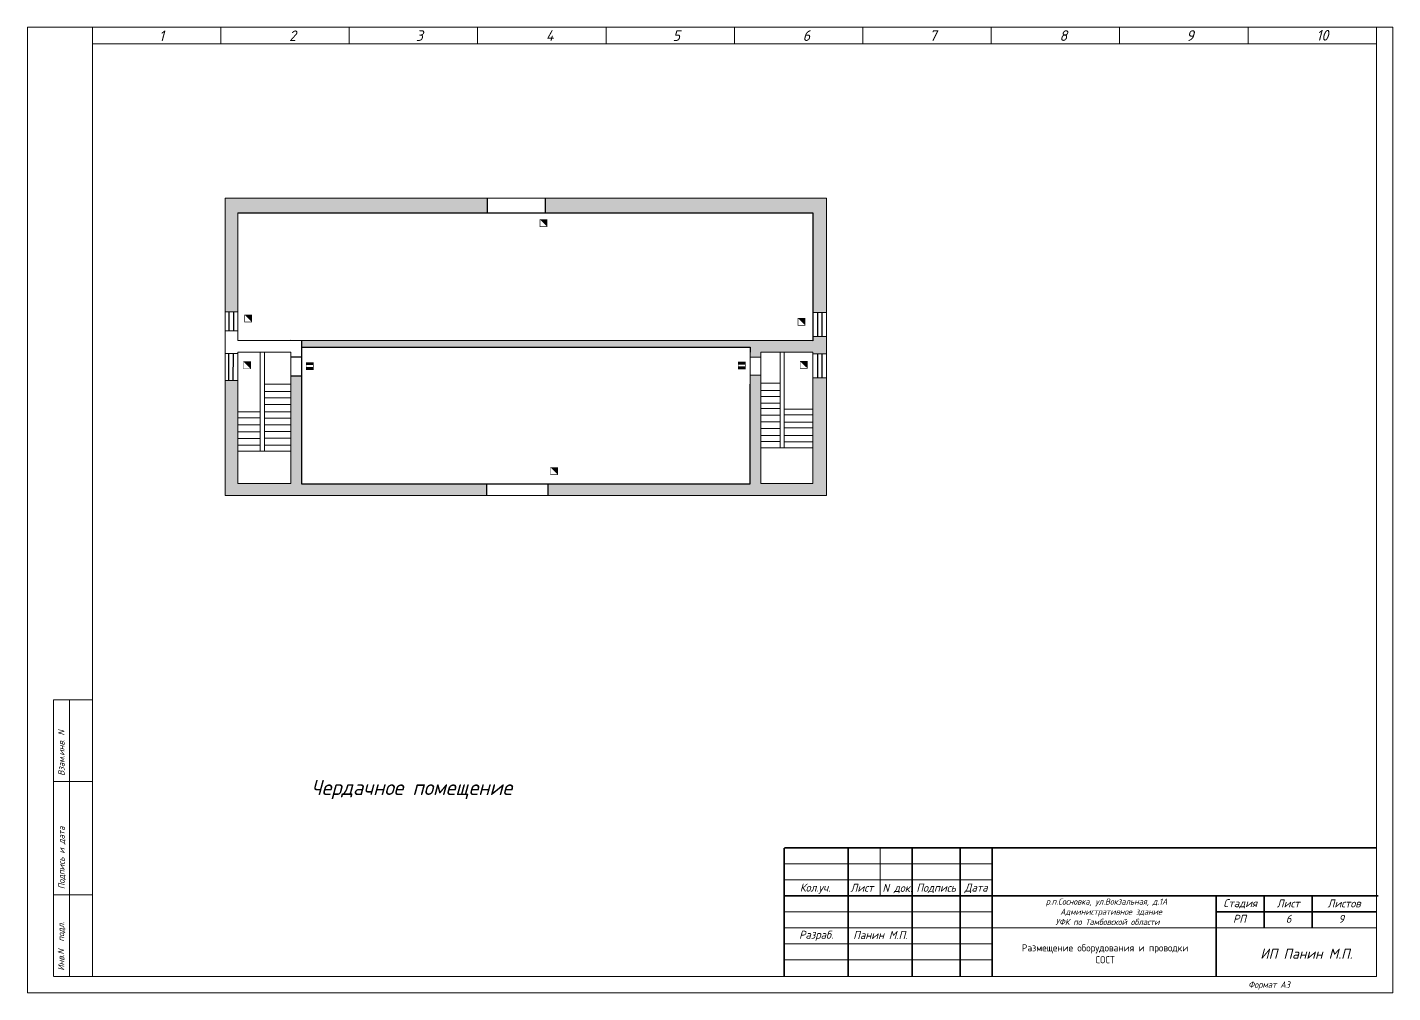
# Model space of a CAD drawing. Header units: inches. Extents: x 859 to 2956, y 393 to 1752.
# Drawn here: x 2819.7 to 2954.1, y 1049.6 to 1144.7 of the extents above; entities that cross this region are included whole.
import ezdxf

# ---------------------------------------------------------------- set-up
doc = ezdxf.new("R2010")
doc.units = ezdxf.units.IN
doc.header["$MEASUREMENT"] = 0
doc.linetypes.add('Caddy_Solid', pattern=[0])
doc.layers.get('0').transparency = 0.7
for name, color, linetype in [('BLK_12_THHN', 9, 'Continuous'), ('DESC', 7, 'Continuous'), ('LINK', 9, 'Continuous')]:
    doc.layers.add(name, color=color, linetype=linetype)
doc.styles.get("Standard").update_dxf_attribs({"font": 'GOST_Common Italic_0.ttf'})

# ---------------------------------------------------------------- blocks, each defined once
blk = doc.blocks.new('Звуковой')
blk.add_lwpolyline([(0.1, 2.9, 0, 4, 0), (1.5, 1.51, 4, 4, 0)], format="xyseb")
at = {"const_width": 0.2}
blk.add_lwpolyline([(0, 0), (0, 3), (3, 3), (3, 0)], close=True, dxfattribs=at)

msp = doc.modelspace()

# ---------------------------------------------------------------- hatches: boundary and pattern name
at = {"layer": 'DESC', "lineweight": 15}
h = msp.add_hatch(color=0, dxfattribs=at)
h.dxf.hatch_style = 1
h.paths.add_polyline_path([(2847.17, 1111.22), (2847.17, 1110.96), (2847.87, 1110.96), (2847.87, 1111.22)])
h.paths.add_polyline_path([(2847.87, 1111.41), (2847.87, 1111.67), (2847.17, 1111.67), (2847.17, 1111.41)])
h = msp.add_hatch(color=0, dxfattribs=at)
h.dxf.hatch_style = 1
h.paths.add_polyline_path([(2889.68, 1111.27), (2889.68, 1111), (2890.39, 1111), (2890.39, 1111.27)])
h.paths.add_polyline_path([(2890.39, 1111.45), (2890.39, 1111.71), (2889.68, 1111.71), (2889.68, 1111.45)])
at = {"layer": 'LINK'}
h = msp.add_hatch(color=0, dxfattribs=at)
h.dxf.hatch_style = 1
h.paths.add_polyline_path([(2865.02, 1127.84), (2839.18, 1127.84), (2839.18, 1116.65), (2840.45, 1116.65), (2840.45, 1126.4), (2865.02, 1126.4)])
h.paths.add_polyline_path([(2898.39, 1127.84), (2870.73, 1127.84), (2870.73, 1126.4), (2897.03, 1126.4), (2897.03, 1116.57), (2898.39, 1116.57)])
h.paths.add_polyline_path([(2898.39, 1114.22), (2897.03, 1114.22), (2897.03, 1113.79), (2846.71, 1113.83), (2846.71, 1113.16), (2890.86, 1113.16), (2890.86, 1112.69), (2890.86, 1112.18), (2891.93, 1112.18), (2891.93, 1112.69), (2897.03, 1112.69), (2897.03, 1112.51), (2898.39, 1112.51)])
h.paths.add_polyline_path([(2891.93, 1110.43), (2890.86, 1110.43), (2890.86, 1109.54), (2890.86, 1099.73), (2870.94, 1099.73), (2870.94, 1098.57), (2898.39, 1098.57), (2898.39, 1110.16), (2897.03, 1110.16), (2897.03, 1099.76), (2891.93, 1099.76)])
h.paths.add_polyline_path([(2840.45, 1109.88), (2839.18, 1109.88), (2839.18, 1098.57), (2864.92, 1098.57), (2864.92, 1099.73), (2846.71, 1099.73), (2846.71, 1110.31), (2845.65, 1110.31), (2845.65, 1099.76), (2840.45, 1099.76)])

# ---------------------------------------------------------------- linework, layer by layer
at = {"layer": 'BLK_12_THHN', "color": 0, "lineweight": 15}
for p, q in [((2839.18, 1127.84), (2898.39, 1127.84)), ((2839.18, 1098.57), (2839.18, 1127.84)), ((2898.39, 1127.84), (2898.39, 1098.57)), ((2840.45, 1113.83), (2840.45, 1126.4)), ((2839.18, 1116.65), (2840.45, 1116.65)), ((2897.03, 1116.57), (2898.39, 1116.57)), ((2839.18, 1114.78), (2840.45, 1114.78)), ((2897.03, 1114.22), (2898.39, 1114.22)), ((2845.65, 1113.83), (2840.45, 1113.83)), ((2839.18, 1112.56), (2840.45, 1112.56)), ((2842.64, 1112.69), (2842.64, 1102.93)), ((2843.05, 1112.69), (2843.05, 1102.93)), ((2890.86, 1112.69), (2890.86, 1109.54)), ((2890.86, 1112.18), (2891.93, 1112.18)), ((2893.83, 1112.69), (2893.83, 1103.26)), ((2894.21, 1112.69), (2894.21, 1103.26)), ((2897.03, 1112.51), (2898.39, 1112.51)), ((2890.86, 1110.43), (2891.93, 1110.43)), ((2897.03, 1110.16), (2898.39, 1110.16)), ((2839.18, 1109.88), (2840.45, 1109.88)), ((2843.05, 1109.54), (2845.65, 1109.54)), ((2843.05, 1108.81), (2845.65, 1108.81)), ((2891.93, 1109.62), (2893.83, 1109.62)), ((2891.93, 1108.9), (2893.83, 1108.9)), ((2843.05, 1108.18), (2845.65, 1108.18)), ((2843.05, 1107.53), (2845.65, 1107.53)), ((2891.93, 1108.32), (2893.83, 1108.32)), ((2891.93, 1107.67), (2893.83, 1107.67)), ((2840.45, 1106.82), (2842.64, 1106.82)), ((2840.45, 1106.22), (2842.64, 1106.22)), ((2843.05, 1106.82), (2845.65, 1106.82)), ((2843.05, 1106.19), (2845.65, 1106.19)), ((2891.93, 1107.12), (2893.83, 1107.12)), ((2891.93, 1106.47), (2893.83, 1106.47)), ((2894.21, 1107.06), (2897.03, 1107.06)), ((2894.21, 1106.51), (2897.03, 1106.51)), ((2840.45, 1105.54), (2842.64, 1105.54)), ((2840.45, 1104.85), (2842.64, 1104.85)), ((2843.05, 1105.52), (2845.65, 1105.52)), ((2843.05, 1104.87), (2845.65, 1104.87)), ((2891.93, 1105.83), (2893.83, 1105.83)), ((2891.93, 1105.18), (2893.83, 1105.18)), ((2894.21, 1105.79), (2897.03, 1105.79)), ((2894.21, 1105.24), (2897.03, 1105.24)), ((2840.45, 1104.18), (2842.64, 1104.18)), ((2840.45, 1103.51), (2842.64, 1103.51)), ((2843.05, 1104.2), (2845.65, 1104.2)), ((2843.05, 1103.51), (2845.65, 1103.51)), ((2891.93, 1104.49), (2893.83, 1104.49)), ((2891.93, 1103.88), (2893.83, 1103.88)), ((2894.21, 1104.49), (2897.03, 1104.49)), ((2894.21, 1103.84), (2897.03, 1103.84)), ((2840.45, 1102.93), (2845.65, 1102.93)), ((2891.93, 1103.26), (2897.03, 1103.26)), ((2898.39, 1098.57), (2839.18, 1098.57))]:
    msp.add_line(p, q, dxfattribs=at)
for points in [[(2840.45, 1112.69), (2845.65, 1112.69), (2845.65, 1099.76), (2840.45, 1099.76)], [(2897.03, 1112.69), (2891.93, 1112.69), (2891.93, 1099.76), (2897.03, 1099.76)]]:
    msp.add_lwpolyline(points, close=True, dxfattribs=at)
at = {"layer": 'DESC', "linetype": 'Caddy_Solid', "lineweight": 15}
for p, q in [((2826.12, 1143.06), (2826.12, 1144.66)), ((2838.76, 1143.06), (2838.76, 1144.66)), ((2851.4, 1143.06), (2851.4, 1144.66)), ((2864.04, 1143.06), (2864.04, 1144.66)), ((2876.68, 1143.06), (2876.68, 1144.66)), ((2889.32, 1143.06), (2889.32, 1144.66)), ((2901.96, 1143.06), (2901.96, 1144.66)), ((2914.6, 1143.06), (2914.6, 1144.66)), ((2927.24, 1143.06), (2927.24, 1144.66)), ((2939.88, 1143.06), (2939.88, 1144.66)), ((2952.52, 1143.06), (2952.52, 1144.66)), ((2826.12, 1143.04), (2952.52, 1143.04)), ((2826.12, 1143.04), (2826.12, 1051.22)), ((2952.52, 1143.04), (2952.52, 1051.22)), ((2822.28, 1051.24), (2822.28, 1078.44)), ((2822.28, 1078.44), (2826.12, 1078.44)), ((2823.88, 1078.44), (2823.88, 1051.24)), ((2822.28, 1070.42), (2826.12, 1070.42)), ((2822.28, 1059.24), (2826.12, 1059.24)), ((2952.52, 1051.22), (2822.28, 1051.22))]:
    msp.add_line(p, q, dxfattribs=at)
at = {"layer": 'DESC', "color": 0, "lineweight": 15}
for p, q in [((2903.67, 1063.88), (2903.67, 1059.16)), ((2894.22, 1062.31), (2914.7, 1062.31)), ((2894.22, 1060.73), (2914.7, 1060.73)), ((2894.22, 1057.58), (2914.7, 1057.58)), ((2894.22, 1056.01), (2914.7, 1056.01)), ((2914.7, 1056.01), (2952.5, 1056.01)), ((2894.22, 1054.43), (2914.7, 1054.43)), ((2894.22, 1052.86), (2914.7, 1052.86))]:
    msp.add_line(p, q, dxfattribs=at)
at = {"layer": 'DESC', "lineweight": 15}
msp.add_lwpolyline([(2819.72, 1049.62), (2954.12, 1049.62), (2954.12, 1144.66), (2819.72, 1144.66)], close=True, dxfattribs=at)
at = {"layer": 'DESC', "color": 0, "lineweight": 15}
for points, const_width in [([(2847.17, 1111.67), (2847.87, 1111.67), (2847.87, 1110.96), (2847.17, 1110.96), (2847.17, 1111.67)], 0.047), ([(2889.68, 1111.71), (2890.39, 1111.71), (2890.39, 1111), (2889.68, 1111), (2889.68, 1111.71)], 0.047), ([(2894.22, 1063.88), (2952.5, 1063.88)], 0.158), ([(2894.22, 1063.88), (2894.22, 1051.28)], 0.158), ([(2900.52, 1063.88), (2900.52, 1051.22)], 0.158), ([(2906.82, 1063.88), (2906.82, 1051.28)], 0.158), ([(2911.55, 1063.88), (2911.55, 1051.28)], 0.158), ([(2914.7, 1063.88), (2914.7, 1051.28)], 0.158), ([(2894.22, 1059.16), (2952.5, 1059.16)], 0.158), ([(2894.43, 1059.16), (2952.71, 1059.16)], 0.158), ([(2936.75, 1051.22), (2936.75, 1059.16)], 0.158), ([(2941.47, 1056.01), (2941.47, 1059.16)], 0.158), ([(2946.2, 1056.01), (2946.2, 1059.16)], 0.158), ([(2936.75, 1057.58), (2952.5, 1057.58)], 0.158)]:
    msp.add_lwpolyline(points, dxfattribs=dict(at, const_width=const_width))
at = {"layer": 'LINK', "color": 0}
for p, q in [((2865.02, 1126.4), (2865.02, 1127.84)), ((2870.73, 1126.4), (2870.73, 1127.84)), ((2840.45, 1126.4), (2897.03, 1126.4)), ((2897.03, 1126.4), (2897.03, 1114.22)), ((2839.54, 1116.65), (2839.54, 1114.78)), ((2840.02, 1116.65), (2840.02, 1114.78)), ((2897.49, 1116.57), (2897.49, 1114.22)), ((2897.94, 1116.57), (2897.94, 1114.22)), ((2897.03, 1114.22), (2897.03, 1113.79)), ((2897.03, 1113.79), (2845.65, 1113.83)), ((2846.71, 1113.83), (2846.71, 1099.73)), ((2846.71, 1113.16), (2890.86, 1113.16)), ((2890.86, 1113.16), (2890.86, 1112.69)), ((2839.51, 1112.56), (2839.51, 1109.88)), ((2839.97, 1112.56), (2839.95, 1109.88)), ((2846.71, 1112.18), (2845.65, 1112.18)), ((2897.49, 1112.51), (2897.49, 1110.16)), ((2897.94, 1112.51), (2897.94, 1110.16)), ((2846.71, 1110.31), (2845.65, 1110.31)), ((2890.86, 1099.73), (2890.86, 1109.54)), ((2846.71, 1099.73), (2890.86, 1099.73)), ((2864.92, 1099.73), (2864.92, 1098.57)), ((2870.94, 1099.73), (2870.94, 1098.57))]:
    msp.add_line(p, q, dxfattribs=at)

# ---------------------------------------------------------------- block references
at = {"layer": 'DESC', "color": 0, "xscale": 0.2351986559999729, "yscale": 0.2351986559999729, "zscale": 0.2351986559999729, "rotation": 270}
for p in [(2870.18, 1125.74), (2841.11, 1116.36), (2895.58, 1116.03), (2840.99, 1111.75), (2895.79, 1111.79), (2871.21, 1101.33)]:
    msp.add_blockref('Звуковой', p, dxfattribs=at)

# ---------------------------------------------------------------- texts
at = {"layer": 'DESC', "lineweight": 13}
for s, height, p in [('1', 1.05, (2832.68, 1143.3)), ('2', 1.05, (2845.48, 1143.3)), ('3', 1.05, (2857.96, 1143.32)), ('4', 1.05, (2870.76, 1143.32)), ('5', 1.05, (2883.24, 1143.32)), ('6', 1.05, (2896.04, 1143.32)), ('7', 1.05, (2908.52, 1143.32)), ('8', 1.05, (2921.32, 1143.32)), ('9', 1.05, (2933.8, 1143.32)), ('10', 1.048, (2946.6, 1143.35)), ('Формат А3', 0.629, (2939.9, 1050.1))]:
    msp.add_text(s, height=height, dxfattribs=at).set_placement(p)
for s, p in [('Взам.инв. N', (2823.38, 1070.97)), ('Подпись и дата', (2823.39, 1059.82)), ('Инв.N  подл.', (2823.35, 1051.79))]:
    msp.add_text(s, height=0.6288, rotation=90, dxfattribs=at).set_placement(p)
at = {"layer": 'DESC', "color": 0, "lineweight": 15}
for s, p in [('Кол.уч.', (2895.76, 1059.57)), ('Лист', (2900.74, 1059.56)), ('N док.', (2903.89, 1059.54)), ('РП', (2938.4, 1056.5)), ('6', (2943.6, 1056.5)), ('9', (2948.78, 1056.5))]:
    msp.add_text(s, height=0.787, dxfattribs=at).set_placement(p)
at = {"layer": 'DESC', "color": 0, "lineweight": 15, "attachment_point": 1}
for s, width, gutter_width, heights, insert, char_height in [('\\pi10.4828;Чердачное помещение', 41.6111, 17.44, [2.04], (2837.16, 1070.58), 1.5), ('\\pi23.32503;р.п.Сосновка, ул.Вокзальная, д.1А\\P\\pi24.36617; Административное здание \\P\\pi24.27003;УФК по Тамбовской области', 59.1919, 1, [0], (2896.65, 1058.89), 0.6), ('\\pi4.80835;ИП Панин М.П.', 17.9743, 1, [1.74], (2936.27, 1053.96), 1)]:
    msp.add_mtext_dynamic_manual_height_columns(s, width=width, gutter_width=gutter_width, heights=heights, dxfattribs=dict(at, insert=insert, char_height=char_height))
at = {"layer": 'DESC', "color": 0, "lineweight": 15, "attachment_point": 5}
for s, insert, char_height, width in [('Подпись', (2909.18, 1059.89), 0.787, 4.725), ('Дата', (2913.11, 1059.89), 0.787, 3.15), ('Стадия', (2939.11, 1058.37), 0.787, 4.725), ('Лист', (2943.83, 1058.41), 0.787, 5.67), ('Листов', (2949.33, 1058.41), 0.787, 5.3325), ('{\\fGOST Common|b0|i0|c204|p34;Размещение оборудования и проводки\\PСОСТ}', (2925.81, 1053.45), 0.7, 25.2)]:
    msp.add_mtext(s, dxfattribs=dict(at, insert=insert, char_height=char_height, width=width))
at = {"layer": 'DESC', "color": 0, "insert": (2897.37, 1055.22), "char_height": 0.787, "width": 6.3, "attachment_point": 5}
msp.add_mtext('Разраб.', dxfattribs=at)
at = {"layer": 'DESC', "lineweight": 15, "insert": (2903.69, 1055.3), "char_height": 0.787, "width": 6.3, "attachment_point": 5}
msp.add_mtext('Панин М.П.', dxfattribs=at)

doc.saveas('drawing.dxf')
